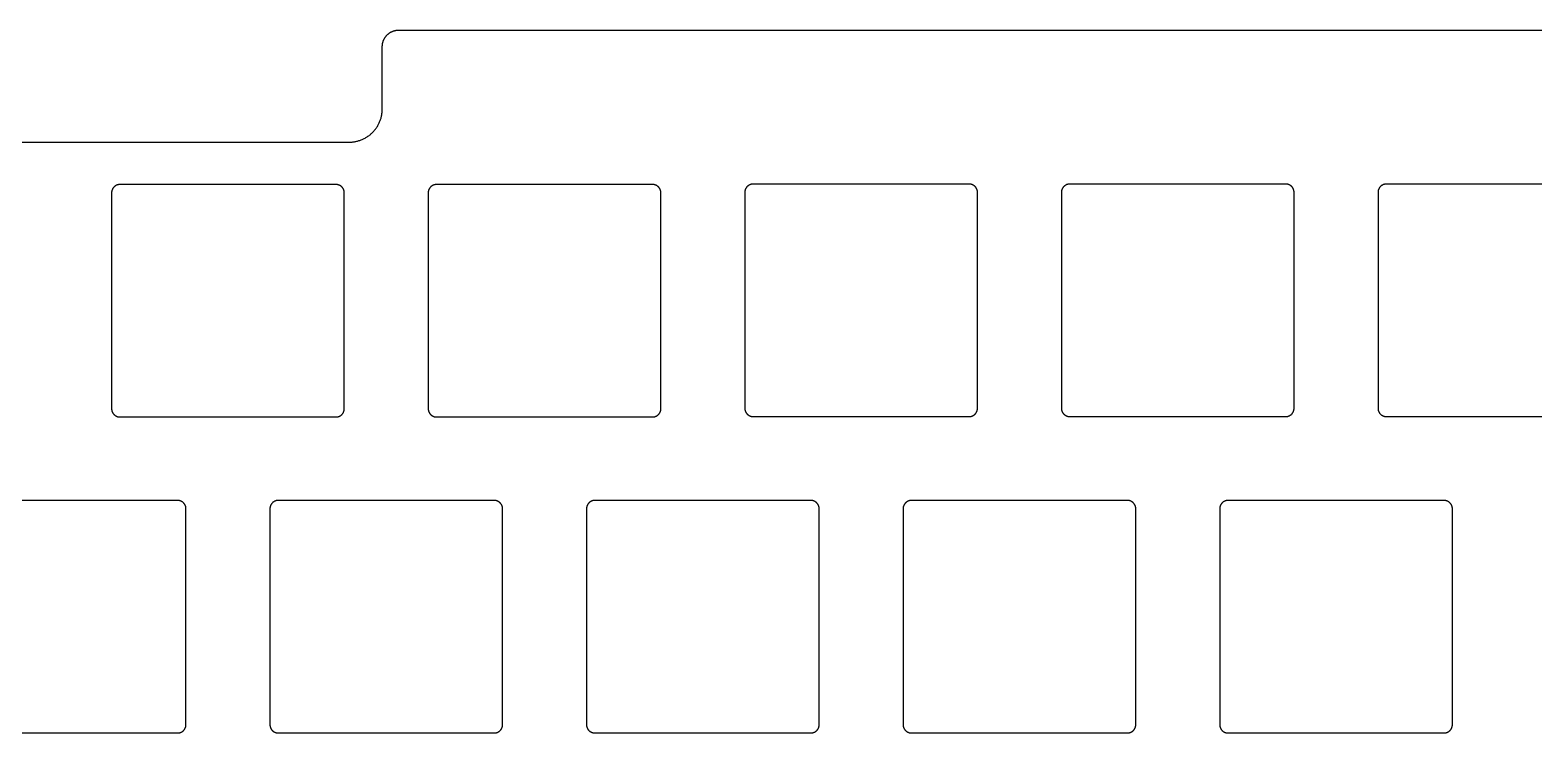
# Model space of a CAD drawing. Header units: millimetres. Extents: x -9 to 295, y -92 to 16.
# Drawn here: x 140.5 to 231, y -26 to 16.3 of the extents above; entities that cross this region are included whole.
import ezdxf

# ---------------------------------------------------------------- set-up
doc = ezdxf.new("R2010")
doc.units = ezdxf.units.MM
doc.layers.add('Layer 01', color=18, linetype='Continuous', true_color=0x000000)

msp = doc.modelspace()

# ---------------------------------------------------------------- linework, layer by layer
at = {"layer": 'Layer 01'}
for points in [[(125.538, 9.525), (159.688, 9.525), (159.732, 9.526), (159.777, 9.527), (159.822, 9.53), (159.867, 9.533), (159.913, 9.538), (159.959, 9.544), (160.005, 9.55), (160.052, 9.558), (160.098, 9.568), (160.145, 9.578), (160.191, 9.589), (160.238, 9.602), (160.285, 9.616), (160.331, 9.631), (160.378, 9.648), (160.424, 9.665), (160.47, 9.684), (160.516, 9.704), (160.561, 9.726), (160.606, 9.748), (160.651, 9.772), (160.695, 9.797), (160.739, 9.824), (160.782, 9.851), (160.825, 9.88), (160.867, 9.909), (160.908, 9.94), (160.948, 9.972), (160.988, 10.005), (161.027, 10.04), (161.065, 10.075), (161.102, 10.111), (161.138, 10.148), (161.173, 10.186), (161.207, 10.225), (161.24, 10.264), (161.272, 10.305), (161.303, 10.346), (161.333, 10.388), (161.362, 10.431), (161.389, 10.474), (161.415, 10.518), (161.44, 10.562), (161.464, 10.606), (161.487, 10.652), (161.508, 10.697), (161.528, 10.743), (161.547, 10.789), (161.565, 10.835), (161.581, 10.882), (161.597, 10.928), (161.61, 10.975), (161.623, 11.021), (161.635, 11.068), (161.645, 11.115), (161.654, 11.161), (161.662, 11.207), (161.669, 11.254), (161.675, 11.3), (161.68, 11.345), (161.683, 11.391), (161.686, 11.436), (161.687, 11.481), (161.688, 11.525), (161.688, 15.274), (161.688, 15.296), (161.689, 15.319), (161.69, 15.341), (161.692, 15.364), (161.694, 15.387), (161.697, 15.41), (161.7, 15.433), (161.704, 15.456), (161.709, 15.479), (161.714, 15.503), (161.72, 15.526), (161.726, 15.549), (161.733, 15.573), (161.741, 15.596), (161.749, 15.619), (161.758, 15.642), (161.767, 15.665), (161.777, 15.688), (161.788, 15.711), (161.799, 15.733), (161.811, 15.756), (161.824, 15.778), (161.837, 15.8), (161.851, 15.821), (161.865, 15.843), (161.88, 15.864), (161.895, 15.884), (161.911, 15.904), (161.928, 15.924), (161.945, 15.944), (161.963, 15.963), (161.981, 15.981), (161.999, 15.999), (162.018, 16.017), (162.038, 16.034), (162.057, 16.05), (162.078, 16.066), (162.098, 16.082), (162.119, 16.097), (162.14, 16.111), (162.162, 16.125), (162.184, 16.138), (162.206, 16.15), (162.228, 16.162), (162.251, 16.174), (162.274, 16.184), (162.297, 16.194), (162.32, 16.204), (162.343, 16.213), (162.366, 16.221), (162.389, 16.229), (162.413, 16.236), (162.436, 16.242), (162.459, 16.248), (162.482, 16.253), (162.506, 16.257), (162.529, 16.261), (162.552, 16.265), (162.575, 16.268), (162.598, 16.27), (162.621, 16.272), (162.643, 16.273), (162.665, 16.274), (162.688, 16.274), (273.428, 16.274)], [(233.721, 7), (222.1, 7), (222.089, 7), (222.078, 7), (222.066, 6.999), (222.055, 6.998), (222.044, 6.997), (222.032, 6.995), (222.021, 6.994), (222.009, 6.992), (221.997, 6.989), (221.986, 6.987), (221.974, 6.984), (221.962, 6.981), (221.951, 6.977), (221.939, 6.973), (221.928, 6.969), (221.916, 6.965), (221.904, 6.96), (221.893, 6.955), (221.882, 6.95), (221.87, 6.944), (221.859, 6.938), (221.848, 6.932), (221.837, 6.925), (221.826, 6.919), (221.816, 6.911), (221.805, 6.904), (221.795, 6.896), (221.785, 6.888), (221.775, 6.88), (221.765, 6.871), (221.756, 6.863), (221.746, 6.854), (221.737, 6.844), (221.729, 6.835), (221.72, 6.825), (221.712, 6.815), (221.704, 6.805), (221.696, 6.795), (221.689, 6.784), (221.682, 6.774), (221.675, 6.763), (221.668, 6.752), (221.662, 6.741), (221.656, 6.73), (221.65, 6.718), (221.645, 6.707), (221.64, 6.696), (221.635, 6.684), (221.631, 6.673), (221.627, 6.661), (221.623, 6.649), (221.619, 6.638), (221.616, 6.626), (221.613, 6.614), (221.611, 6.603), (221.608, 6.591), (221.606, 6.579), (221.605, 6.568), (221.603, 6.556), (221.602, 6.545), (221.601, 6.534), (221.601, 6.522), (221.6, 6.511), (221.6, 6.5), (221.6, -6.5), (221.6, -6.511), (221.601, -6.522), (221.601, -6.534), (221.602, -6.545), (221.603, -6.556), (221.605, -6.568), (221.606, -6.579), (221.608, -6.591), (221.611, -6.603), (221.613, -6.614), (221.616, -6.626), (221.619, -6.638), (221.623, -6.649), (221.627, -6.661), (221.631, -6.672), (221.635, -6.684), (221.64, -6.695), (221.645, -6.707), (221.65, -6.718), (221.656, -6.73), (221.662, -6.741), (221.668, -6.752), (221.675, -6.763), (221.682, -6.774), (221.689, -6.784), (221.696, -6.795), (221.704, -6.805), (221.712, -6.815), (221.72, -6.825), (221.729, -6.835), (221.737, -6.844), (221.746, -6.853), (221.756, -6.863), (221.765, -6.871), (221.775, -6.88), (221.785, -6.888), (221.795, -6.896), (221.805, -6.904), (221.816, -6.911), (221.826, -6.918), (221.837, -6.925), (221.848, -6.932), (221.859, -6.938), (221.87, -6.944), (221.882, -6.95), (221.893, -6.955), (221.904, -6.96), (221.916, -6.965), (221.928, -6.969), (221.939, -6.973), (221.951, -6.977), (221.962, -6.981), (221.974, -6.984), (221.986, -6.987), (221.997, -6.989), (222.009, -6.992), (222.021, -6.994), (222.032, -6.995), (222.044, -6.997), (222.055, -6.998), (222.066, -6.999), (222.078, -6.999), (222.089, -7), (222.1, -7), (235.1, -7)], [(136.375, -26.05), (149.375, -26.05), (149.386, -26.05), (149.397, -26.05), (149.409, -26.049), (149.42, -26.048), (149.431, -26.047), (149.443, -26.045), (149.454, -26.044), (149.466, -26.042), (149.478, -26.039), (149.489, -26.037), (149.501, -26.034), (149.513, -26.031), (149.524, -26.027), (149.536, -26.023), (149.548, -26.019), (149.559, -26.015), (149.571, -26.01), (149.582, -26.005), (149.593, -26), (149.605, -25.994), (149.616, -25.988), (149.627, -25.982), (149.638, -25.975), (149.649, -25.968), (149.659, -25.961), (149.67, -25.954), (149.68, -25.946), (149.69, -25.938), (149.7, -25.93), (149.71, -25.921), (149.719, -25.913), (149.729, -25.904), (149.738, -25.894), (149.746, -25.885), (149.755, -25.875), (149.763, -25.865), (149.771, -25.855), (149.779, -25.845), (149.786, -25.834), (149.794, -25.824), (149.8, -25.813), (149.807, -25.802), (149.813, -25.791), (149.819, -25.78), (149.825, -25.768), (149.83, -25.757), (149.835, -25.746), (149.84, -25.734), (149.844, -25.722), (149.848, -25.711), (149.852, -25.699), (149.856, -25.688), (149.859, -25.676), (149.862, -25.664), (149.864, -25.653), (149.867, -25.641), (149.869, -25.629), (149.87, -25.618), (149.872, -25.606), (149.873, -25.595), (149.874, -25.584), (149.875, -25.572), (149.875, -25.561), (149.875, -25.55), (149.875, -12.55), (149.875, -12.539), (149.875, -12.528), (149.874, -12.516), (149.873, -12.505), (149.872, -12.494), (149.87, -12.482), (149.869, -12.471), (149.867, -12.459), (149.864, -12.447), (149.862, -12.436), (149.859, -12.424), (149.856, -12.412), (149.852, -12.401), (149.848, -12.389), (149.844, -12.378), (149.84, -12.366), (149.835, -12.355), (149.83, -12.343), (149.825, -12.332), (149.819, -12.32), (149.813, -12.309), (149.807, -12.298), (149.8, -12.287), (149.794, -12.276), (149.786, -12.266), (149.779, -12.255), (149.771, -12.245), (149.763, -12.235), (149.755, -12.225), (149.746, -12.215), (149.738, -12.206), (149.729, -12.197), (149.719, -12.187), (149.71, -12.179), (149.7, -12.17), (149.69, -12.162), (149.68, -12.154), (149.67, -12.146), (149.659, -12.139), (149.649, -12.132), (149.638, -12.125), (149.627, -12.118), (149.616, -12.112), (149.605, -12.106), (149.593, -12.1), (149.582, -12.095), (149.571, -12.09), (149.559, -12.085), (149.548, -12.081), (149.536, -12.077), (149.524, -12.073), (149.513, -12.069), (149.501, -12.066), (149.489, -12.063), (149.478, -12.061), (149.466, -12.058), (149.454, -12.056), (149.443, -12.055), (149.431, -12.053), (149.42, -12.052), (149.409, -12.051), (149.397, -12.051), (149.386, -12.05), (149.375, -12.05), (136.375, -12.05)]]:
    msp.add_lwpolyline(points, dxfattribs=at)
for points in [[(145.9, -7.025), (158.9, -7.025), (158.911, -7.025), (158.922, -7.024), (158.934, -7.024), (158.945, -7.023), (158.956, -7.022), (158.968, -7.02), (158.979, -7.019), (158.991, -7.017), (159.003, -7.014), (159.014, -7.012), (159.026, -7.009), (159.038, -7.006), (159.049, -7.002), (159.061, -6.998), (159.073, -6.994), (159.084, -6.99), (159.096, -6.985), (159.107, -6.98), (159.118, -6.975), (159.13, -6.969), (159.141, -6.963), (159.152, -6.957), (159.163, -6.95), (159.174, -6.943), (159.184, -6.936), (159.195, -6.929), (159.205, -6.921), (159.215, -6.913), (159.225, -6.905), (159.235, -6.896), (159.244, -6.888), (159.254, -6.879), (159.263, -6.869), (159.271, -6.86), (159.28, -6.85), (159.288, -6.84), (159.296, -6.83), (159.304, -6.82), (159.311, -6.809), (159.319, -6.799), (159.325, -6.788), (159.332, -6.777), (159.338, -6.766), (159.344, -6.755), (159.35, -6.743), (159.355, -6.732), (159.36, -6.721), (159.365, -6.709), (159.369, -6.697), (159.373, -6.686), (159.377, -6.674), (159.381, -6.663), (159.384, -6.651), (159.387, -6.639), (159.389, -6.628), (159.392, -6.616), (159.394, -6.604), (159.395, -6.593), (159.397, -6.581), (159.398, -6.57), (159.399, -6.559), (159.4, -6.547), (159.4, -6.536), (159.4, -6.525), (159.4, 6.475), (159.4, 6.486), (159.4, 6.497), (159.399, 6.509), (159.398, 6.52), (159.397, 6.531), (159.395, 6.543), (159.394, 6.554), (159.392, 6.566), (159.389, 6.578), (159.387, 6.589), (159.384, 6.601), (159.381, 6.613), (159.377, 6.624), (159.373, 6.636), (159.369, 6.647), (159.365, 6.659), (159.36, 6.671), (159.355, 6.682), (159.35, 6.693), (159.344, 6.705), (159.338, 6.716), (159.332, 6.727), (159.325, 6.738), (159.319, 6.749), (159.311, 6.759), (159.304, 6.77), (159.296, 6.78), (159.288, 6.79), (159.28, 6.8), (159.271, 6.81), (159.263, 6.819), (159.254, 6.829), (159.244, 6.838), (159.235, 6.846), (159.225, 6.855), (159.215, 6.863), (159.205, 6.871), (159.195, 6.879), (159.184, 6.886), (159.174, 6.893), (159.163, 6.9), (159.152, 6.907), (159.141, 6.913), (159.13, 6.919), (159.118, 6.925), (159.107, 6.93), (159.096, 6.935), (159.084, 6.94), (159.073, 6.944), (159.061, 6.948), (159.049, 6.952), (159.038, 6.956), (159.026, 6.959), (159.014, 6.962), (159.003, 6.964), (158.991, 6.967), (158.979, 6.969), (158.968, 6.97), (158.956, 6.972), (158.945, 6.973), (158.934, 6.974), (158.922, 6.974), (158.911, 6.975), (158.9, 6.975), (145.9, 6.975), (145.889, 6.975), (145.878, 6.974), (145.866, 6.974), (145.855, 6.973), (145.844, 6.972), (145.832, 6.97), (145.821, 6.969), (145.809, 6.967), (145.797, 6.964), (145.786, 6.962), (145.774, 6.959), (145.762, 6.956), (145.751, 6.952), (145.739, 6.948), (145.727, 6.944), (145.716, 6.94), (145.704, 6.935), (145.693, 6.93), (145.682, 6.925), (145.67, 6.919), (145.659, 6.913), (145.648, 6.907), (145.637, 6.9), (145.626, 6.893), (145.616, 6.886), (145.605, 6.879), (145.595, 6.871), (145.585, 6.863), (145.575, 6.855), (145.565, 6.846), (145.556, 6.838), (145.546, 6.829), (145.537, 6.819), (145.529, 6.81), (145.52, 6.8), (145.512, 6.79), (145.504, 6.78), (145.496, 6.77), (145.489, 6.759), (145.481, 6.749), (145.475, 6.738), (145.468, 6.727), (145.462, 6.716), (145.456, 6.705), (145.45, 6.693), (145.445, 6.682), (145.44, 6.671), (145.435, 6.659), (145.431, 6.647), (145.427, 6.636), (145.423, 6.624), (145.419, 6.613), (145.416, 6.601), (145.413, 6.589), (145.411, 6.578), (145.408, 6.566), (145.406, 6.554), (145.405, 6.543), (145.403, 6.531), (145.402, 6.52), (145.401, 6.509), (145.4, 6.497), (145.4, 6.486), (145.4, 6.475), (145.4, -6.525), (145.4, -6.536), (145.4, -6.547), (145.401, -6.559), (145.402, -6.57), (145.403, -6.581), (145.405, -6.593), (145.406, -6.604), (145.408, -6.616), (145.411, -6.628), (145.413, -6.639), (145.416, -6.651), (145.419, -6.663), (145.423, -6.674), (145.427, -6.686), (145.431, -6.697), (145.435, -6.709), (145.44, -6.721), (145.445, -6.732), (145.45, -6.743), (145.456, -6.755), (145.462, -6.766), (145.468, -6.777), (145.475, -6.788), (145.481, -6.799), (145.489, -6.809), (145.496, -6.82), (145.504, -6.83), (145.512, -6.84), (145.52, -6.85), (145.529, -6.86), (145.537, -6.869), (145.546, -6.879), (145.556, -6.888), (145.565, -6.896), (145.575, -6.905), (145.585, -6.913), (145.595, -6.921), (145.605, -6.929), (145.616, -6.936), (145.626, -6.943), (145.637, -6.95), (145.648, -6.957), (145.659, -6.963), (145.67, -6.969), (145.682, -6.975), (145.693, -6.98), (145.704, -6.985), (145.716, -6.99), (145.727, -6.994), (145.739, -6.998), (145.751, -7.002), (145.762, -7.006), (145.774, -7.009), (145.786, -7.012), (145.797, -7.014), (145.809, -7.017), (145.821, -7.019), (145.832, -7.02), (145.844, -7.022), (145.855, -7.023), (145.866, -7.024), (145.878, -7.024), (145.889, -7.025)], [(164.95, 6.975), (164.939, 6.975), (164.928, 6.974), (164.916, 6.974), (164.905, 6.973), (164.894, 6.972), (164.882, 6.97), (164.871, 6.969), (164.859, 6.967), (164.847, 6.964), (164.836, 6.962), (164.824, 6.959), (164.812, 6.956), (164.801, 6.952), (164.789, 6.948), (164.777, 6.944), (164.766, 6.94), (164.754, 6.935), (164.743, 6.93), (164.732, 6.925), (164.72, 6.919), (164.709, 6.913), (164.698, 6.907), (164.687, 6.9), (164.676, 6.893), (164.666, 6.886), (164.655, 6.879), (164.645, 6.871), (164.635, 6.863), (164.625, 6.855), (164.615, 6.846), (164.606, 6.838), (164.596, 6.829), (164.587, 6.819), (164.579, 6.81), (164.57, 6.8), (164.562, 6.79), (164.554, 6.78), (164.546, 6.77), (164.539, 6.759), (164.531, 6.749), (164.525, 6.738), (164.518, 6.727), (164.512, 6.716), (164.506, 6.705), (164.5, 6.693), (164.495, 6.682), (164.49, 6.671), (164.485, 6.659), (164.481, 6.647), (164.477, 6.636), (164.473, 6.624), (164.469, 6.613), (164.466, 6.601), (164.463, 6.589), (164.461, 6.578), (164.458, 6.566), (164.456, 6.554), (164.455, 6.543), (164.453, 6.531), (164.452, 6.52), (164.451, 6.509), (164.45, 6.497), (164.45, 6.486), (164.45, 6.475), (164.45, -6.525), (164.45, -6.536), (164.45, -6.547), (164.451, -6.559), (164.452, -6.57), (164.453, -6.581), (164.455, -6.593), (164.456, -6.604), (164.458, -6.616), (164.461, -6.628), (164.463, -6.639), (164.466, -6.651), (164.469, -6.663), (164.473, -6.674), (164.477, -6.686), (164.481, -6.697), (164.485, -6.709), (164.49, -6.721), (164.495, -6.732), (164.5, -6.743), (164.506, -6.755), (164.512, -6.766), (164.518, -6.777), (164.525, -6.788), (164.531, -6.799), (164.539, -6.809), (164.546, -6.82), (164.554, -6.83), (164.562, -6.84), (164.57, -6.85), (164.579, -6.86), (164.587, -6.869), (164.596, -6.879), (164.606, -6.888), (164.615, -6.896), (164.625, -6.905), (164.635, -6.913), (164.645, -6.921), (164.655, -6.929), (164.666, -6.936), (164.676, -6.943), (164.687, -6.95), (164.698, -6.957), (164.709, -6.963), (164.72, -6.969), (164.732, -6.975), (164.743, -6.98), (164.754, -6.985), (164.766, -6.99), (164.777, -6.994), (164.789, -6.998), (164.801, -7.002), (164.812, -7.006), (164.824, -7.009), (164.836, -7.012), (164.847, -7.014), (164.859, -7.017), (164.871, -7.019), (164.882, -7.02), (164.894, -7.022), (164.905, -7.023), (164.916, -7.024), (164.928, -7.024), (164.939, -7.025), (164.95, -7.025), (177.95, -7.025), (177.961, -7.025), (177.972, -7.024), (177.984, -7.024), (177.995, -7.023), (178.006, -7.022), (178.018, -7.02), (178.029, -7.019), (178.041, -7.017), (178.053, -7.014), (178.064, -7.012), (178.076, -7.009), (178.088, -7.006), (178.099, -7.002), (178.111, -6.998), (178.123, -6.994), (178.134, -6.99), (178.146, -6.985), (178.157, -6.98), (178.168, -6.975), (178.18, -6.969), (178.191, -6.963), (178.202, -6.957), (178.213, -6.95), (178.224, -6.943), (178.234, -6.936), (178.245, -6.929), (178.255, -6.921), (178.265, -6.913), (178.275, -6.905), (178.285, -6.896), (178.294, -6.888), (178.304, -6.879), (178.313, -6.869), (178.321, -6.86), (178.33, -6.85), (178.338, -6.84), (178.346, -6.83), (178.354, -6.82), (178.361, -6.809), (178.369, -6.799), (178.375, -6.788), (178.382, -6.777), (178.388, -6.766), (178.394, -6.755), (178.4, -6.743), (178.405, -6.732), (178.41, -6.721), (178.415, -6.709), (178.419, -6.697), (178.423, -6.686), (178.427, -6.674), (178.431, -6.663), (178.434, -6.651), (178.437, -6.639), (178.439, -6.628), (178.442, -6.616), (178.444, -6.604), (178.445, -6.593), (178.447, -6.581), (178.448, -6.57), (178.449, -6.559), (178.45, -6.547), (178.45, -6.536), (178.45, -6.525), (178.45, 6.475), (178.45, 6.486), (178.45, 6.497), (178.449, 6.509), (178.448, 6.52), (178.447, 6.531), (178.445, 6.543), (178.444, 6.554), (178.442, 6.566), (178.439, 6.578), (178.437, 6.589), (178.434, 6.601), (178.431, 6.613), (178.427, 6.624), (178.423, 6.636), (178.419, 6.647), (178.415, 6.659), (178.41, 6.671), (178.405, 6.682), (178.4, 6.693), (178.394, 6.705), (178.388, 6.716), (178.382, 6.727), (178.375, 6.738), (178.369, 6.749), (178.361, 6.759), (178.354, 6.77), (178.346, 6.78), (178.338, 6.79), (178.33, 6.8), (178.321, 6.81), (178.313, 6.819), (178.304, 6.829), (178.294, 6.838), (178.285, 6.846), (178.275, 6.855), (178.265, 6.863), (178.255, 6.871), (178.245, 6.879), (178.234, 6.886), (178.224, 6.893), (178.213, 6.9), (178.202, 6.907), (178.191, 6.913), (178.18, 6.919), (178.168, 6.925), (178.157, 6.93), (178.146, 6.935), (178.134, 6.94), (178.123, 6.944), (178.111, 6.948), (178.099, 6.952), (178.088, 6.956), (178.076, 6.959), (178.064, 6.962), (178.053, 6.964), (178.041, 6.967), (178.029, 6.969), (178.018, 6.97), (178.006, 6.972), (177.995, 6.973), (177.984, 6.974), (177.972, 6.974), (177.961, 6.975), (177.95, 6.975)], [(184, 7), (183.989, 7), (183.978, 6.999), (183.966, 6.999), (183.955, 6.998), (183.944, 6.997), (183.932, 6.995), (183.921, 6.994), (183.909, 6.992), (183.897, 6.989), (183.886, 6.987), (183.874, 6.984), (183.862, 6.981), (183.851, 6.977), (183.839, 6.973), (183.827, 6.969), (183.816, 6.965), (183.804, 6.96), (183.793, 6.955), (183.782, 6.95), (183.77, 6.944), (183.759, 6.938), (183.748, 6.932), (183.737, 6.925), (183.726, 6.918), (183.716, 6.911), (183.705, 6.904), (183.695, 6.896), (183.685, 6.888), (183.675, 6.88), (183.665, 6.871), (183.656, 6.863), (183.646, 6.854), (183.637, 6.844), (183.629, 6.835), (183.62, 6.825), (183.612, 6.815), (183.604, 6.805), (183.596, 6.795), (183.589, 6.784), (183.581, 6.774), (183.575, 6.763), (183.568, 6.752), (183.562, 6.741), (183.556, 6.73), (183.55, 6.718), (183.545, 6.707), (183.54, 6.696), (183.535, 6.684), (183.531, 6.672), (183.527, 6.661), (183.523, 6.649), (183.519, 6.638), (183.516, 6.626), (183.513, 6.614), (183.511, 6.603), (183.508, 6.591), (183.506, 6.579), (183.505, 6.568), (183.503, 6.556), (183.502, 6.545), (183.501, 6.534), (183.5, 6.522), (183.5, 6.511), (183.5, 6.5), (183.5, -6.5), (183.5, -6.511), (183.5, -6.522), (183.501, -6.534), (183.502, -6.545), (183.503, -6.556), (183.505, -6.568), (183.506, -6.579), (183.508, -6.591), (183.511, -6.603), (183.513, -6.614), (183.516, -6.626), (183.519, -6.638), (183.523, -6.649), (183.527, -6.661), (183.531, -6.672), (183.535, -6.684), (183.54, -6.696), (183.545, -6.707), (183.55, -6.718), (183.556, -6.73), (183.562, -6.741), (183.568, -6.752), (183.575, -6.763), (183.581, -6.774), (183.589, -6.784), (183.596, -6.795), (183.604, -6.805), (183.612, -6.815), (183.62, -6.825), (183.629, -6.835), (183.637, -6.844), (183.646, -6.854), (183.656, -6.863), (183.665, -6.871), (183.675, -6.88), (183.685, -6.888), (183.695, -6.896), (183.705, -6.904), (183.716, -6.911), (183.726, -6.918), (183.737, -6.925), (183.748, -6.932), (183.759, -6.938), (183.77, -6.944), (183.782, -6.95), (183.793, -6.955), (183.804, -6.96), (183.816, -6.965), (183.827, -6.969), (183.839, -6.973), (183.851, -6.977), (183.862, -6.981), (183.874, -6.984), (183.886, -6.987), (183.897, -6.989), (183.909, -6.992), (183.921, -6.994), (183.932, -6.995), (183.944, -6.997), (183.955, -6.998), (183.966, -6.999), (183.978, -6.999), (183.989, -7), (184, -7), (197, -7), (197.011, -7), (197.022, -6.999), (197.034, -6.999), (197.045, -6.998), (197.056, -6.997), (197.068, -6.995), (197.079, -6.994), (197.091, -6.992), (197.103, -6.989), (197.114, -6.987), (197.126, -6.984), (197.138, -6.981), (197.149, -6.977), (197.161, -6.973), (197.173, -6.969), (197.184, -6.965), (197.196, -6.96), (197.207, -6.955), (197.218, -6.95), (197.23, -6.944), (197.241, -6.938), (197.252, -6.932), (197.263, -6.925), (197.274, -6.918), (197.284, -6.911), (197.295, -6.904), (197.305, -6.896), (197.315, -6.888), (197.325, -6.88), (197.335, -6.871), (197.344, -6.863), (197.354, -6.854), (197.363, -6.844), (197.371, -6.835), (197.38, -6.825), (197.388, -6.815), (197.396, -6.805), (197.404, -6.795), (197.411, -6.784), (197.419, -6.774), (197.425, -6.763), (197.432, -6.752), (197.438, -6.741), (197.444, -6.73), (197.45, -6.718), (197.455, -6.707), (197.46, -6.696), (197.465, -6.684), (197.469, -6.672), (197.473, -6.661), (197.477, -6.649), (197.481, -6.638), (197.484, -6.626), (197.487, -6.614), (197.489, -6.603), (197.492, -6.591), (197.494, -6.579), (197.495, -6.568), (197.497, -6.556), (197.498, -6.545), (197.499, -6.534), (197.5, -6.522), (197.5, -6.511), (197.5, -6.5), (197.5, 6.5), (197.5, 6.511), (197.5, 6.522), (197.499, 6.534), (197.498, 6.545), (197.497, 6.556), (197.495, 6.568), (197.494, 6.579), (197.492, 6.591), (197.489, 6.603), (197.487, 6.614), (197.484, 6.626), (197.481, 6.638), (197.477, 6.649), (197.473, 6.661), (197.469, 6.672), (197.465, 6.684), (197.46, 6.696), (197.455, 6.707), (197.45, 6.718), (197.444, 6.73), (197.438, 6.741), (197.432, 6.752), (197.425, 6.763), (197.419, 6.774), (197.411, 6.784), (197.404, 6.795), (197.396, 6.805), (197.388, 6.815), (197.38, 6.825), (197.371, 6.835), (197.363, 6.844), (197.354, 6.854), (197.344, 6.863), (197.335, 6.871), (197.325, 6.88), (197.315, 6.888), (197.305, 6.896), (197.295, 6.904), (197.284, 6.911), (197.274, 6.918), (197.263, 6.925), (197.252, 6.932), (197.241, 6.938), (197.23, 6.944), (197.218, 6.95), (197.207, 6.955), (197.196, 6.96), (197.184, 6.965), (197.173, 6.969), (197.161, 6.973), (197.149, 6.977), (197.138, 6.981), (197.126, 6.984), (197.114, 6.987), (197.103, 6.989), (197.091, 6.992), (197.079, 6.994), (197.068, 6.995), (197.056, 6.997), (197.045, 6.998), (197.034, 6.999), (197.022, 6.999), (197.011, 7), (197, 7)], [(203.05, 7), (203.039, 7), (203.028, 6.999), (203.016, 6.999), (203.005, 6.998), (202.994, 6.997), (202.982, 6.995), (202.971, 6.994), (202.959, 6.992), (202.947, 6.989), (202.936, 6.987), (202.924, 6.984), (202.912, 6.981), (202.901, 6.977), (202.889, 6.973), (202.877, 6.969), (202.866, 6.965), (202.854, 6.96), (202.843, 6.955), (202.832, 6.95), (202.82, 6.944), (202.809, 6.938), (202.798, 6.932), (202.787, 6.925), (202.776, 6.918), (202.766, 6.911), (202.755, 6.904), (202.745, 6.896), (202.735, 6.888), (202.725, 6.88), (202.715, 6.871), (202.706, 6.863), (202.696, 6.854), (202.687, 6.844), (202.679, 6.835), (202.67, 6.825), (202.662, 6.815), (202.654, 6.805), (202.646, 6.795), (202.639, 6.784), (202.631, 6.774), (202.625, 6.763), (202.618, 6.752), (202.612, 6.741), (202.606, 6.73), (202.6, 6.718), (202.595, 6.707), (202.59, 6.696), (202.585, 6.684), (202.581, 6.672), (202.577, 6.661), (202.573, 6.649), (202.569, 6.638), (202.566, 6.626), (202.563, 6.614), (202.561, 6.603), (202.558, 6.591), (202.556, 6.579), (202.555, 6.568), (202.553, 6.556), (202.552, 6.545), (202.551, 6.534), (202.55, 6.522), (202.55, 6.511), (202.55, 6.5), (202.55, -6.5), (202.55, -6.511), (202.55, -6.522), (202.551, -6.534), (202.552, -6.545), (202.553, -6.556), (202.555, -6.568), (202.556, -6.579), (202.558, -6.591), (202.561, -6.603), (202.563, -6.614), (202.566, -6.626), (202.569, -6.638), (202.573, -6.649), (202.577, -6.661), (202.581, -6.672), (202.585, -6.684), (202.59, -6.696), (202.595, -6.707), (202.6, -6.718), (202.606, -6.73), (202.612, -6.741), (202.618, -6.752), (202.625, -6.763), (202.631, -6.774), (202.639, -6.784), (202.646, -6.795), (202.654, -6.805), (202.662, -6.815), (202.67, -6.825), (202.679, -6.835), (202.687, -6.844), (202.696, -6.854), (202.706, -6.863), (202.715, -6.871), (202.725, -6.88), (202.735, -6.888), (202.745, -6.896), (202.755, -6.904), (202.766, -6.911), (202.776, -6.918), (202.787, -6.925), (202.798, -6.932), (202.809, -6.938), (202.82, -6.944), (202.832, -6.95), (202.843, -6.955), (202.854, -6.96), (202.866, -6.965), (202.877, -6.969), (202.889, -6.973), (202.901, -6.977), (202.912, -6.981), (202.924, -6.984), (202.936, -6.987), (202.947, -6.989), (202.959, -6.992), (202.971, -6.994), (202.982, -6.995), (202.994, -6.997), (203.005, -6.998), (203.016, -6.999), (203.028, -6.999), (203.039, -7), (203.05, -7), (216.05, -7), (216.061, -7), (216.072, -6.999), (216.084, -6.999), (216.095, -6.998), (216.106, -6.997), (216.118, -6.995), (216.129, -6.994), (216.141, -6.992), (216.153, -6.989), (216.164, -6.987), (216.176, -6.984), (216.188, -6.981), (216.199, -6.977), (216.211, -6.973), (216.223, -6.969), (216.234, -6.965), (216.246, -6.96), (216.257, -6.955), (216.268, -6.95), (216.28, -6.944), (216.291, -6.938), (216.302, -6.932), (216.313, -6.925), (216.324, -6.918), (216.334, -6.911), (216.345, -6.904), (216.355, -6.896), (216.365, -6.888), (216.375, -6.88), (216.385, -6.871), (216.394, -6.863), (216.404, -6.854), (216.413, -6.844), (216.421, -6.835), (216.43, -6.825), (216.438, -6.815), (216.446, -6.805), (216.454, -6.795), (216.461, -6.784), (216.469, -6.774), (216.475, -6.763), (216.482, -6.752), (216.488, -6.741), (216.494, -6.73), (216.5, -6.718), (216.505, -6.707), (216.51, -6.696), (216.515, -6.684), (216.519, -6.672), (216.523, -6.661), (216.527, -6.649), (216.531, -6.638), (216.534, -6.626), (216.537, -6.614), (216.539, -6.603), (216.542, -6.591), (216.544, -6.579), (216.545, -6.568), (216.547, -6.556), (216.548, -6.545), (216.549, -6.534), (216.55, -6.522), (216.55, -6.511), (216.55, -6.5), (216.55, 6.5), (216.55, 6.511), (216.55, 6.522), (216.549, 6.534), (216.548, 6.545), (216.547, 6.556), (216.545, 6.568), (216.544, 6.579), (216.542, 6.591), (216.539, 6.603), (216.537, 6.614), (216.534, 6.626), (216.531, 6.638), (216.527, 6.649), (216.523, 6.661), (216.519, 6.672), (216.515, 6.684), (216.51, 6.696), (216.505, 6.707), (216.5, 6.718), (216.494, 6.73), (216.488, 6.741), (216.482, 6.752), (216.475, 6.763), (216.469, 6.774), (216.461, 6.784), (216.454, 6.795), (216.446, 6.805), (216.438, 6.815), (216.43, 6.825), (216.421, 6.835), (216.413, 6.844), (216.404, 6.854), (216.394, 6.863), (216.385, 6.871), (216.375, 6.88), (216.365, 6.888), (216.355, 6.896), (216.345, 6.904), (216.334, 6.911), (216.324, 6.918), (216.313, 6.925), (216.302, 6.932), (216.291, 6.938), (216.28, 6.944), (216.268, 6.95), (216.257, 6.955), (216.246, 6.96), (216.234, 6.965), (216.223, 6.969), (216.211, 6.973), (216.199, 6.977), (216.188, 6.981), (216.176, 6.984), (216.164, 6.987), (216.153, 6.989), (216.141, 6.992), (216.129, 6.994), (216.118, 6.995), (216.106, 6.997), (216.095, 6.998), (216.084, 6.999), (216.072, 6.999), (216.061, 7), (216.05, 7)], [(155.425, -26.05), (168.425, -26.05), (168.436, -26.05), (168.447, -26.05), (168.459, -26.049), (168.47, -26.048), (168.481, -26.047), (168.493, -26.045), (168.504, -26.044), (168.516, -26.042), (168.528, -26.039), (168.539, -26.037), (168.551, -26.034), (168.563, -26.031), (168.574, -26.027), (168.586, -26.023), (168.597, -26.019), (168.609, -26.015), (168.621, -26.01), (168.632, -26.005), (168.643, -26), (168.655, -25.994), (168.666, -25.988), (168.677, -25.982), (168.688, -25.975), (168.699, -25.968), (168.709, -25.961), (168.72, -25.954), (168.73, -25.946), (168.74, -25.938), (168.75, -25.93), (168.76, -25.921), (168.769, -25.913), (168.779, -25.904), (168.788, -25.894), (168.796, -25.885), (168.805, -25.875), (168.813, -25.865), (168.821, -25.855), (168.829, -25.845), (168.836, -25.834), (168.843, -25.824), (168.85, -25.813), (168.857, -25.802), (168.863, -25.791), (168.869, -25.78), (168.875, -25.768), (168.88, -25.757), (168.885, -25.746), (168.89, -25.734), (168.894, -25.722), (168.898, -25.711), (168.902, -25.699), (168.906, -25.688), (168.909, -25.676), (168.912, -25.664), (168.914, -25.653), (168.917, -25.641), (168.919, -25.629), (168.92, -25.618), (168.922, -25.606), (168.923, -25.595), (168.924, -25.584), (168.924, -25.572), (168.925, -25.561), (168.925, -25.55), (168.925, -12.55), (168.925, -12.539), (168.924, -12.528), (168.924, -12.516), (168.923, -12.505), (168.922, -12.494), (168.92, -12.482), (168.919, -12.471), (168.917, -12.459), (168.914, -12.447), (168.912, -12.436), (168.909, -12.424), (168.906, -12.412), (168.902, -12.401), (168.898, -12.389), (168.894, -12.378), (168.89, -12.366), (168.885, -12.355), (168.88, -12.343), (168.875, -12.332), (168.869, -12.32), (168.863, -12.309), (168.857, -12.298), (168.85, -12.287), (168.843, -12.276), (168.836, -12.266), (168.829, -12.255), (168.821, -12.245), (168.813, -12.235), (168.805, -12.225), (168.796, -12.215), (168.788, -12.206), (168.779, -12.197), (168.769, -12.187), (168.76, -12.179), (168.75, -12.17), (168.74, -12.162), (168.73, -12.154), (168.72, -12.146), (168.709, -12.139), (168.699, -12.132), (168.688, -12.125), (168.677, -12.118), (168.666, -12.112), (168.655, -12.106), (168.643, -12.1), (168.632, -12.095), (168.621, -12.09), (168.609, -12.085), (168.597, -12.081), (168.586, -12.077), (168.574, -12.073), (168.563, -12.069), (168.551, -12.066), (168.539, -12.063), (168.528, -12.061), (168.516, -12.058), (168.504, -12.056), (168.493, -12.055), (168.481, -12.053), (168.47, -12.052), (168.459, -12.051), (168.447, -12.051), (168.436, -12.05), (168.425, -12.05), (155.425, -12.05), (155.414, -12.05), (155.403, -12.051), (155.391, -12.051), (155.38, -12.052), (155.369, -12.053), (155.357, -12.055), (155.346, -12.056), (155.334, -12.058), (155.322, -12.061), (155.311, -12.063), (155.299, -12.066), (155.287, -12.069), (155.276, -12.073), (155.264, -12.077), (155.252, -12.081), (155.241, -12.085), (155.229, -12.09), (155.218, -12.095), (155.207, -12.1), (155.195, -12.106), (155.184, -12.112), (155.173, -12.118), (155.162, -12.125), (155.151, -12.132), (155.141, -12.139), (155.13, -12.146), (155.12, -12.154), (155.11, -12.162), (155.1, -12.17), (155.09, -12.179), (155.081, -12.187), (155.071, -12.197), (155.062, -12.206), (155.054, -12.215), (155.045, -12.225), (155.037, -12.235), (155.029, -12.245), (155.021, -12.255), (155.014, -12.266), (155.006, -12.276), (155, -12.287), (154.993, -12.298), (154.987, -12.309), (154.981, -12.32), (154.975, -12.332), (154.97, -12.343), (154.965, -12.355), (154.96, -12.366), (154.956, -12.378), (154.952, -12.389), (154.948, -12.401), (154.944, -12.412), (154.941, -12.424), (154.938, -12.436), (154.936, -12.447), (154.933, -12.459), (154.931, -12.471), (154.93, -12.482), (154.928, -12.494), (154.927, -12.505), (154.926, -12.516), (154.925, -12.528), (154.925, -12.539), (154.925, -12.55), (154.925, -25.55), (154.925, -25.561), (154.925, -25.572), (154.926, -25.584), (154.927, -25.595), (154.928, -25.606), (154.93, -25.618), (154.931, -25.629), (154.933, -25.641), (154.936, -25.653), (154.938, -25.664), (154.941, -25.676), (154.944, -25.688), (154.948, -25.699), (154.952, -25.711), (154.956, -25.722), (154.96, -25.734), (154.965, -25.746), (154.97, -25.757), (154.975, -25.768), (154.981, -25.78), (154.987, -25.791), (154.993, -25.802), (155, -25.813), (155.006, -25.824), (155.014, -25.834), (155.021, -25.845), (155.029, -25.855), (155.037, -25.865), (155.045, -25.875), (155.054, -25.885), (155.062, -25.894), (155.071, -25.904), (155.081, -25.913), (155.09, -25.921), (155.1, -25.93), (155.11, -25.938), (155.12, -25.946), (155.13, -25.954), (155.141, -25.961), (155.151, -25.968), (155.162, -25.975), (155.173, -25.982), (155.184, -25.988), (155.195, -25.994), (155.207, -26), (155.218, -26.005), (155.229, -26.01), (155.241, -26.015), (155.252, -26.019), (155.264, -26.023), (155.276, -26.027), (155.287, -26.031), (155.299, -26.034), (155.311, -26.037), (155.322, -26.039), (155.334, -26.042), (155.346, -26.044), (155.357, -26.045), (155.369, -26.047), (155.38, -26.048), (155.391, -26.049), (155.403, -26.05), (155.414, -26.05)], [(174.475, -12.05), (174.464, -12.05), (174.453, -12.051), (174.441, -12.051), (174.43, -12.052), (174.419, -12.053), (174.407, -12.055), (174.396, -12.056), (174.384, -12.058), (174.372, -12.061), (174.361, -12.063), (174.349, -12.066), (174.337, -12.069), (174.326, -12.073), (174.314, -12.077), (174.302, -12.081), (174.291, -12.085), (174.279, -12.09), (174.268, -12.095), (174.257, -12.1), (174.245, -12.106), (174.234, -12.112), (174.223, -12.118), (174.212, -12.125), (174.201, -12.132), (174.191, -12.139), (174.18, -12.146), (174.17, -12.154), (174.16, -12.162), (174.15, -12.17), (174.14, -12.179), (174.131, -12.187), (174.121, -12.197), (174.112, -12.206), (174.104, -12.215), (174.095, -12.225), (174.087, -12.235), (174.079, -12.245), (174.071, -12.255), (174.064, -12.266), (174.056, -12.276), (174.05, -12.287), (174.043, -12.298), (174.037, -12.309), (174.031, -12.32), (174.025, -12.332), (174.02, -12.343), (174.015, -12.355), (174.01, -12.366), (174.006, -12.378), (174.002, -12.389), (173.998, -12.401), (173.994, -12.412), (173.991, -12.424), (173.988, -12.436), (173.986, -12.447), (173.983, -12.459), (173.981, -12.471), (173.98, -12.482), (173.978, -12.494), (173.977, -12.505), (173.976, -12.516), (173.975, -12.528), (173.975, -12.539), (173.975, -12.55), (173.975, -25.55), (173.975, -25.561), (173.975, -25.572), (173.976, -25.584), (173.977, -25.595), (173.978, -25.606), (173.98, -25.618), (173.981, -25.629), (173.983, -25.641), (173.986, -25.653), (173.988, -25.664), (173.991, -25.676), (173.994, -25.688), (173.998, -25.699), (174.002, -25.711), (174.006, -25.722), (174.01, -25.734), (174.015, -25.746), (174.02, -25.757), (174.025, -25.768), (174.031, -25.78), (174.037, -25.791), (174.043, -25.802), (174.05, -25.813), (174.056, -25.824), (174.064, -25.834), (174.071, -25.845), (174.079, -25.855), (174.087, -25.865), (174.095, -25.875), (174.104, -25.885), (174.112, -25.894), (174.121, -25.904), (174.131, -25.913), (174.14, -25.921), (174.15, -25.93), (174.16, -25.938), (174.17, -25.946), (174.18, -25.954), (174.191, -25.961), (174.201, -25.968), (174.212, -25.975), (174.223, -25.982), (174.234, -25.988), (174.245, -25.994), (174.257, -26), (174.268, -26.005), (174.279, -26.01), (174.291, -26.015), (174.302, -26.019), (174.314, -26.023), (174.326, -26.027), (174.337, -26.031), (174.349, -26.034), (174.361, -26.037), (174.372, -26.039), (174.384, -26.042), (174.396, -26.044), (174.407, -26.045), (174.419, -26.047), (174.43, -26.048), (174.441, -26.049), (174.453, -26.05), (174.464, -26.05), (174.475, -26.05), (187.475, -26.05), (187.486, -26.05), (187.497, -26.05), (187.509, -26.049), (187.52, -26.048), (187.531, -26.047), (187.543, -26.045), (187.554, -26.044), (187.566, -26.042), (187.578, -26.039), (187.589, -26.037), (187.601, -26.034), (187.613, -26.031), (187.624, -26.027), (187.636, -26.023), (187.647, -26.019), (187.659, -26.015), (187.671, -26.01), (187.682, -26.005), (187.693, -26), (187.705, -25.994), (187.716, -25.988), (187.727, -25.982), (187.738, -25.975), (187.749, -25.968), (187.759, -25.961), (187.77, -25.954), (187.78, -25.946), (187.79, -25.938), (187.8, -25.93), (187.81, -25.921), (187.819, -25.913), (187.829, -25.904), (187.838, -25.894), (187.846, -25.885), (187.855, -25.875), (187.863, -25.865), (187.871, -25.855), (187.879, -25.845), (187.886, -25.834), (187.893, -25.824), (187.9, -25.813), (187.907, -25.802), (187.913, -25.791), (187.919, -25.78), (187.925, -25.768), (187.93, -25.757), (187.935, -25.746), (187.94, -25.734), (187.944, -25.722), (187.948, -25.711), (187.952, -25.699), (187.956, -25.688), (187.959, -25.676), (187.962, -25.664), (187.964, -25.653), (187.967, -25.641), (187.969, -25.629), (187.97, -25.618), (187.972, -25.606), (187.973, -25.595), (187.974, -25.584), (187.974, -25.572), (187.975, -25.561), (187.975, -25.55), (187.975, -12.55), (187.975, -12.539), (187.974, -12.528), (187.974, -12.516), (187.973, -12.505), (187.972, -12.494), (187.97, -12.482), (187.969, -12.471), (187.967, -12.459), (187.964, -12.447), (187.962, -12.436), (187.959, -12.424), (187.956, -12.412), (187.952, -12.401), (187.948, -12.389), (187.944, -12.378), (187.94, -12.366), (187.935, -12.355), (187.93, -12.343), (187.925, -12.332), (187.919, -12.32), (187.913, -12.309), (187.907, -12.298), (187.9, -12.287), (187.893, -12.276), (187.886, -12.266), (187.879, -12.255), (187.871, -12.245), (187.863, -12.235), (187.855, -12.225), (187.846, -12.215), (187.838, -12.206), (187.829, -12.197), (187.819, -12.187), (187.81, -12.179), (187.8, -12.17), (187.79, -12.162), (187.78, -12.154), (187.77, -12.146), (187.759, -12.139), (187.749, -12.132), (187.738, -12.125), (187.727, -12.118), (187.716, -12.112), (187.705, -12.106), (187.693, -12.1), (187.682, -12.095), (187.671, -12.09), (187.659, -12.085), (187.647, -12.081), (187.636, -12.077), (187.624, -12.073), (187.613, -12.069), (187.601, -12.066), (187.589, -12.063), (187.578, -12.061), (187.566, -12.058), (187.554, -12.056), (187.543, -12.055), (187.531, -12.053), (187.52, -12.052), (187.509, -12.051), (187.497, -12.051), (187.486, -12.05), (187.475, -12.05)], [(193.525, -26.05), (206.525, -26.05), (206.536, -26.05), (206.547, -26.05), (206.559, -26.049), (206.57, -26.048), (206.581, -26.047), (206.593, -26.045), (206.604, -26.044), (206.616, -26.042), (206.628, -26.039), (206.639, -26.037), (206.651, -26.034), (206.663, -26.031), (206.674, -26.027), (206.686, -26.023), (206.697, -26.019), (206.709, -26.015), (206.721, -26.01), (206.732, -26.005), (206.743, -26), (206.755, -25.994), (206.766, -25.988), (206.777, -25.982), (206.788, -25.975), (206.799, -25.968), (206.809, -25.961), (206.82, -25.954), (206.83, -25.946), (206.84, -25.938), (206.85, -25.93), (206.86, -25.921), (206.869, -25.913), (206.879, -25.904), (206.888, -25.894), (206.896, -25.885), (206.905, -25.875), (206.913, -25.865), (206.921, -25.855), (206.929, -25.845), (206.936, -25.834), (206.943, -25.824), (206.95, -25.813), (206.957, -25.802), (206.963, -25.791), (206.969, -25.78), (206.975, -25.768), (206.98, -25.757), (206.985, -25.746), (206.99, -25.734), (206.994, -25.722), (206.998, -25.711), (207.002, -25.699), (207.006, -25.688), (207.009, -25.676), (207.012, -25.664), (207.014, -25.653), (207.017, -25.641), (207.019, -25.629), (207.02, -25.618), (207.022, -25.606), (207.023, -25.595), (207.024, -25.584), (207.024, -25.572), (207.025, -25.561), (207.025, -25.55), (207.025, -12.55), (207.025, -12.539), (207.024, -12.528), (207.024, -12.516), (207.023, -12.505), (207.022, -12.494), (207.02, -12.482), (207.019, -12.471), (207.017, -12.459), (207.014, -12.447), (207.012, -12.436), (207.009, -12.424), (207.006, -12.412), (207.002, -12.401), (206.998, -12.389), (206.994, -12.378), (206.99, -12.366), (206.985, -12.355), (206.98, -12.343), (206.975, -12.332), (206.969, -12.32), (206.963, -12.309), (206.957, -12.298), (206.95, -12.287), (206.943, -12.276), (206.936, -12.266), (206.929, -12.255), (206.921, -12.245), (206.913, -12.235), (206.905, -12.225), (206.896, -12.215), (206.888, -12.206), (206.879, -12.197), (206.869, -12.187), (206.86, -12.179), (206.85, -12.17), (206.84, -12.162), (206.83, -12.154), (206.82, -12.146), (206.809, -12.139), (206.799, -12.132), (206.788, -12.125), (206.777, -12.118), (206.766, -12.112), (206.755, -12.106), (206.743, -12.1), (206.732, -12.095), (206.721, -12.09), (206.709, -12.085), (206.697, -12.081), (206.686, -12.077), (206.674, -12.073), (206.663, -12.069), (206.651, -12.066), (206.639, -12.063), (206.628, -12.061), (206.616, -12.058), (206.604, -12.056), (206.593, -12.055), (206.581, -12.053), (206.57, -12.052), (206.559, -12.051), (206.547, -12.051), (206.536, -12.05), (206.525, -12.05), (193.525, -12.05), (193.514, -12.05), (193.503, -12.051), (193.491, -12.051), (193.48, -12.052), (193.469, -12.053), (193.457, -12.055), (193.446, -12.056), (193.434, -12.058), (193.422, -12.061), (193.411, -12.063), (193.399, -12.066), (193.387, -12.069), (193.376, -12.073), (193.364, -12.077), (193.352, -12.081), (193.341, -12.085), (193.329, -12.09), (193.318, -12.095), (193.307, -12.1), (193.295, -12.106), (193.284, -12.112), (193.273, -12.118), (193.262, -12.125), (193.251, -12.132), (193.241, -12.139), (193.23, -12.146), (193.22, -12.154), (193.21, -12.162), (193.2, -12.17), (193.19, -12.179), (193.181, -12.187), (193.171, -12.197), (193.162, -12.206), (193.154, -12.215), (193.145, -12.225), (193.137, -12.235), (193.129, -12.245), (193.121, -12.255), (193.114, -12.266), (193.106, -12.276), (193.1, -12.287), (193.093, -12.298), (193.087, -12.309), (193.081, -12.32), (193.075, -12.332), (193.07, -12.343), (193.065, -12.355), (193.06, -12.366), (193.056, -12.378), (193.052, -12.389), (193.048, -12.401), (193.044, -12.412), (193.041, -12.424), (193.038, -12.436), (193.036, -12.447), (193.033, -12.459), (193.031, -12.471), (193.03, -12.482), (193.028, -12.494), (193.027, -12.505), (193.026, -12.516), (193.025, -12.528), (193.025, -12.539), (193.025, -12.55), (193.025, -25.55), (193.025, -25.561), (193.025, -25.572), (193.026, -25.584), (193.027, -25.595), (193.028, -25.606), (193.03, -25.618), (193.031, -25.629), (193.033, -25.641), (193.036, -25.653), (193.038, -25.664), (193.041, -25.676), (193.044, -25.688), (193.048, -25.699), (193.052, -25.711), (193.056, -25.722), (193.06, -25.734), (193.065, -25.746), (193.07, -25.757), (193.075, -25.768), (193.081, -25.78), (193.087, -25.791), (193.093, -25.802), (193.1, -25.813), (193.106, -25.824), (193.114, -25.834), (193.121, -25.845), (193.129, -25.855), (193.137, -25.865), (193.145, -25.875), (193.154, -25.885), (193.162, -25.894), (193.171, -25.904), (193.181, -25.913), (193.19, -25.921), (193.2, -25.93), (193.21, -25.938), (193.22, -25.946), (193.23, -25.954), (193.241, -25.961), (193.251, -25.968), (193.262, -25.975), (193.273, -25.982), (193.284, -25.988), (193.295, -25.994), (193.307, -26), (193.318, -26.005), (193.329, -26.01), (193.341, -26.015), (193.352, -26.019), (193.364, -26.023), (193.376, -26.027), (193.387, -26.031), (193.399, -26.034), (193.411, -26.037), (193.422, -26.039), (193.434, -26.042), (193.446, -26.044), (193.457, -26.045), (193.469, -26.047), (193.48, -26.048), (193.491, -26.049), (193.503, -26.05), (193.514, -26.05)], [(212.575, -26.05), (225.575, -26.05), (225.586, -26.05), (225.597, -26.05), (225.609, -26.049), (225.62, -26.048), (225.631, -26.047), (225.643, -26.045), (225.654, -26.044), (225.666, -26.042), (225.678, -26.039), (225.689, -26.037), (225.701, -26.034), (225.713, -26.031), (225.724, -26.027), (225.736, -26.023), (225.747, -26.019), (225.759, -26.015), (225.771, -26.01), (225.782, -26.005), (225.793, -26), (225.805, -25.994), (225.816, -25.988), (225.827, -25.982), (225.838, -25.975), (225.849, -25.968), (225.859, -25.961), (225.87, -25.954), (225.88, -25.946), (225.89, -25.938), (225.9, -25.93), (225.91, -25.921), (225.919, -25.913), (225.929, -25.904), (225.938, -25.894), (225.946, -25.885), (225.955, -25.875), (225.963, -25.865), (225.971, -25.855), (225.979, -25.845), (225.986, -25.834), (225.993, -25.824), (226, -25.813), (226.007, -25.802), (226.013, -25.791), (226.019, -25.78), (226.025, -25.768), (226.03, -25.757), (226.035, -25.746), (226.04, -25.734), (226.044, -25.722), (226.048, -25.711), (226.052, -25.699), (226.056, -25.688), (226.059, -25.676), (226.062, -25.664), (226.064, -25.653), (226.067, -25.641), (226.069, -25.629), (226.07, -25.618), (226.072, -25.606), (226.073, -25.595), (226.074, -25.584), (226.074, -25.572), (226.075, -25.561), (226.075, -25.55), (226.075, -12.55), (226.075, -12.539), (226.074, -12.528), (226.074, -12.516), (226.073, -12.505), (226.072, -12.494), (226.07, -12.482), (226.069, -12.471), (226.067, -12.459), (226.064, -12.447), (226.062, -12.436), (226.059, -12.424), (226.056, -12.412), (226.052, -12.401), (226.048, -12.389), (226.044, -12.378), (226.04, -12.366), (226.035, -12.355), (226.03, -12.343), (226.025, -12.332), (226.019, -12.32), (226.013, -12.309), (226.007, -12.298), (226, -12.287), (225.993, -12.276), (225.986, -12.266), (225.979, -12.255), (225.971, -12.245), (225.963, -12.235), (225.955, -12.225), (225.946, -12.215), (225.938, -12.206), (225.929, -12.197), (225.919, -12.187), (225.91, -12.179), (225.9, -12.17), (225.89, -12.162), (225.88, -12.154), (225.87, -12.146), (225.859, -12.139), (225.849, -12.132), (225.838, -12.125), (225.827, -12.118), (225.816, -12.112), (225.805, -12.106), (225.793, -12.1), (225.782, -12.095), (225.771, -12.09), (225.759, -12.085), (225.747, -12.081), (225.736, -12.077), (225.724, -12.073), (225.713, -12.069), (225.701, -12.066), (225.689, -12.063), (225.678, -12.061), (225.666, -12.058), (225.654, -12.056), (225.643, -12.055), (225.631, -12.053), (225.62, -12.052), (225.609, -12.051), (225.597, -12.051), (225.586, -12.05), (225.575, -12.05), (212.575, -12.05), (212.564, -12.05), (212.553, -12.051), (212.541, -12.051), (212.53, -12.052), (212.519, -12.053), (212.507, -12.055), (212.496, -12.056), (212.484, -12.058), (212.472, -12.061), (212.461, -12.063), (212.449, -12.066), (212.437, -12.069), (212.426, -12.073), (212.414, -12.077), (212.402, -12.081), (212.391, -12.085), (212.379, -12.09), (212.368, -12.095), (212.357, -12.1), (212.345, -12.106), (212.334, -12.112), (212.323, -12.118), (212.312, -12.125), (212.301, -12.132), (212.291, -12.139), (212.28, -12.146), (212.27, -12.154), (212.26, -12.162), (212.25, -12.17), (212.24, -12.179), (212.231, -12.187), (212.221, -12.197), (212.212, -12.206), (212.204, -12.215), (212.195, -12.225), (212.187, -12.235), (212.179, -12.245), (212.171, -12.255), (212.164, -12.266), (212.156, -12.276), (212.15, -12.287), (212.143, -12.298), (212.137, -12.309), (212.131, -12.32), (212.125, -12.332), (212.12, -12.343), (212.115, -12.355), (212.11, -12.366), (212.106, -12.378), (212.102, -12.389), (212.098, -12.401), (212.094, -12.412), (212.091, -12.424), (212.088, -12.436), (212.086, -12.447), (212.083, -12.459), (212.081, -12.471), (212.08, -12.482), (212.078, -12.494), (212.077, -12.505), (212.076, -12.516), (212.075, -12.528), (212.075, -12.539), (212.075, -12.55), (212.075, -25.55), (212.075, -25.561), (212.075, -25.572), (212.076, -25.584), (212.077, -25.595), (212.078, -25.606), (212.08, -25.618), (212.081, -25.629), (212.083, -25.641), (212.086, -25.653), (212.088, -25.664), (212.091, -25.676), (212.094, -25.688), (212.098, -25.699), (212.102, -25.711), (212.106, -25.722), (212.11, -25.734), (212.115, -25.746), (212.12, -25.757), (212.125, -25.768), (212.131, -25.78), (212.137, -25.791), (212.143, -25.802), (212.15, -25.813), (212.156, -25.824), (212.164, -25.834), (212.171, -25.845), (212.179, -25.855), (212.187, -25.865), (212.195, -25.875), (212.204, -25.885), (212.212, -25.894), (212.221, -25.904), (212.231, -25.913), (212.24, -25.921), (212.25, -25.93), (212.26, -25.938), (212.27, -25.946), (212.28, -25.954), (212.291, -25.961), (212.301, -25.968), (212.312, -25.975), (212.323, -25.982), (212.334, -25.988), (212.345, -25.994), (212.357, -26), (212.368, -26.005), (212.379, -26.01), (212.391, -26.015), (212.402, -26.019), (212.414, -26.023), (212.426, -26.027), (212.437, -26.031), (212.449, -26.034), (212.461, -26.037), (212.472, -26.039), (212.484, -26.042), (212.496, -26.044), (212.507, -26.045), (212.519, -26.047), (212.53, -26.048), (212.541, -26.049), (212.553, -26.05), (212.564, -26.05)]]:
    msp.add_lwpolyline(points, close=True, dxfattribs=at)

doc.saveas('drawing.dxf')
